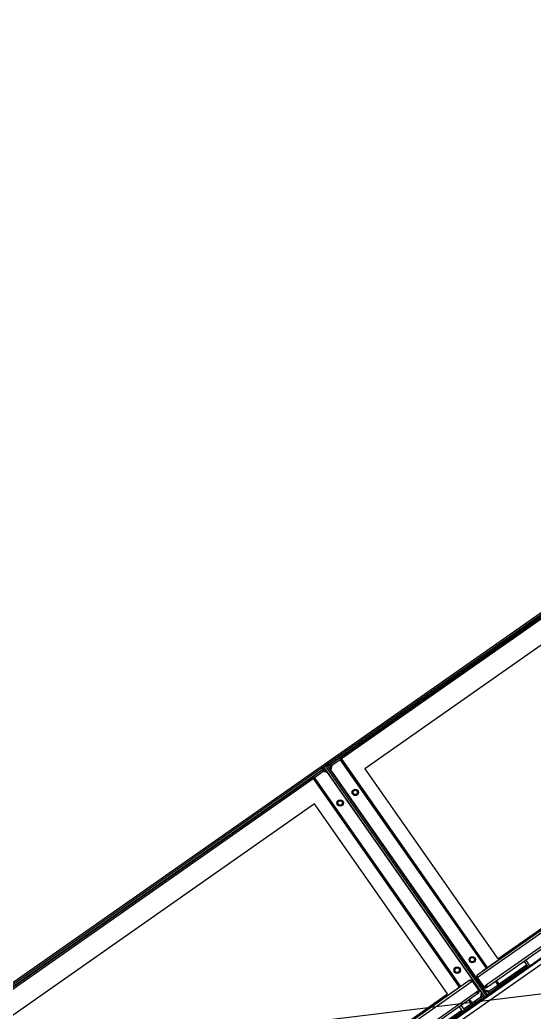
# Model space of a CAD drawing. Header units: millimetres. Extents: x 152904052 to 153933663, y 538271515 to 539240469.
# Drawn here: x 153465892 to 153466379, y 538580176 to 538581114 of the extents above; entities that cross this region are included whole.
import ezdxf

# ---------------------------------------------------------------- set-up
doc = ezdxf.new("R2010")
doc.units = ezdxf.units.MM
doc.layers.add('POWR', color=5, linetype='Continuous')
doc.layers.add('SCHM', color=9, linetype='Continuous')

msp = doc.modelspace()

# ---------------------------------------------------------------- linework, layer by layer
at = {"layer": 'POWR', "color": 7}
for p, q in [((153467081.4, 538581041.31), (153466180.33, 538580410.37)), ((153467082.32, 538581040), (153466181.25, 538580409.06)), ((153467080.5, 538581037.01), (153466184.68, 538580409.75)), ((153466194.65, 538580416.25), (153467071.15, 538581029.98)), ((153466196.46, 538580415.93), (153467070.83, 538581028.17)), ((153467072.18, 538581004.08), (153466218.63, 538580406.42)), ((153466325.01, 538580208.99), (153467221.16, 538580836.48)), ((153466325.52, 538580211.91), (153467218.24, 538580836.99)), ((153467225.2, 538580826), (153466333.48, 538580201.61)), ((153467226.34, 538580824.36), (153466334.63, 538580199.97)), ((153467214.87, 538580807.11), (153464552.63, 538578942.98)), ((153467217.22, 538580803.75), (153464554.98, 538578939.63)), ((153465908.45, 538579893.81), (153467206.81, 538580802.93)), ((153466194.57, 538580416.19), (153466186.63, 538580410.63)), ((153466187.35, 538580409.59), (153466195.3, 538580415.15)), ((153466194.57, 538580416.19), (153466194.65, 538580416.25)), ((153466194.65, 538580416.25), (153466195.34, 538580415.27)), ((153466195.38, 538580415.21), (153466195.3, 538580415.15)), ((153466195.3, 538580415.15), (153466333.58, 538580217.67)), ((153466195.34, 538580415.27), (153466196.46, 538580415.93)), ((153466195.38, 538580415.21), (153466196.36, 538580415.9)), ((153466196.46, 538580415.93), (153466195.4, 538580415.18)), ((153466333.66, 538580217.73), (153466195.4, 538580415.18)), ((153466334.72, 538580218.47), (153466196.46, 538580415.93)), ((153466180.33, 538580410.37), (153465279.27, 538579779.44)), ((153466181.25, 538580409.06), (153465280.18, 538579778.13)), ((153466179.43, 538580406.08), (153465283.61, 538579778.82)), ((153466178.11, 538580404.66), (153466170.16, 538580399.1)), ((153466182.28, 538580403.93), (153466178.11, 538580404.66)), ((153466178.35, 538580406.95), (153466181.29, 538580409.01)), ((153466180.75, 538580404.2), (153466179.43, 538580406.08)), ((153466180, 538580408.06), (153466181.31, 538580408.98)), ((153466332.28, 538580190.58), (153466180, 538580408.06)), ((153466181.25, 538580409.06), (153466180.33, 538580410.37)), ((153466181.29, 538580409.01), (153466181.25, 538580409.06)), ((153466181.29, 538580409.01), (153466184.23, 538580411.07)), ((153466181.29, 538580409.01), (153466181.31, 538580408.98)), ((153466182.62, 538580409.9), (153466181.31, 538580408.98)), ((153466333.59, 538580191.5), (153466181.31, 538580408.98)), ((153466334.9, 538580192.41), (153466182.62, 538580409.9)), ((153466184.68, 538580409.75), (153466186.11, 538580407.7)), ((153466186.63, 538580410.63), (153466185.89, 538580406.45)), ((153466185.89, 538580406.45), (153466186.62, 538580405.41)), ((153466187.35, 538580409.59), (153466186.62, 538580405.41)), ((153466332.57, 538580196.97), (153466186.62, 538580405.41)), ((153466218.63, 538580406.42), (153466344.46, 538580226.7)), ((153465293.59, 538579785.32), (153466170.08, 538580399.04)), ((153465295.4, 538579785), (153466169.76, 538580397.23)), ((153466169.76, 538580397.23), (153466170.77, 538580398.06)), ((153466170.82, 538580397.98), (153466169.76, 538580397.23)), ((153466169.76, 538580397.23), (153466308.02, 538580199.78)), ((153466170.81, 538580398), (153466169.82, 538580397.31)), ((153466170.08, 538580399.04), (153466170.16, 538580399.1)), ((153466170.77, 538580398.06), (153466170.08, 538580399.04)), ((153466170.89, 538580398.06), (153466170.81, 538580398)), ((153466170.82, 538580397.98), (153466309.08, 538580200.52)), ((153466170.89, 538580398.06), (153466178.83, 538580403.62)), ((153466309.17, 538580200.58), (153466170.89, 538580398.06)), ((153466183.01, 538580402.89), (153466178.83, 538580403.62)), ((153466183.01, 538580402.89), (153466182.28, 538580403.93)), ((153466183.01, 538580402.89), (153466328.96, 538580194.45)), ((153466171.12, 538580373.15), (153465317.56, 538579775.48)), ((153466296.95, 538580193.44), (153466171.12, 538580373.15)), ((153466344.46, 538580226.7), (153466388.21, 538580257.33)), ((153466374.14, 538580246.08), (153466374.2, 538580245.99)), ((153466376.42, 538580247.67), (153466376.47, 538580247.59)), ((153466360.5, 538580236.52), (153466360.56, 538580236.44)), ((153466363.67, 538580238.74), (153466363.73, 538580238.66)), ((153466369.27, 538580242.67), (153466369.33, 538580242.58)), ((153466349.39, 538580228.74), (153466349.44, 538580228.66)), ((153466351.59, 538580230.29), (153466351.65, 538580230.2)), ((153466352.56, 538580230.96), (153466352.62, 538580230.88)), ((153466355.47, 538580233), (153466355.53, 538580232.92)), ((153466356.53, 538580233.74), (153466356.59, 538580233.66)), ((153466332.67, 538580217.04), (153466332.73, 538580216.96)), ((153466334.37, 538580218.23), (153466334.43, 538580218.14)), ((153466336.64, 538580219.82), (153466336.7, 538580219.74)), ((153466340.61, 538580222.6), (153466340.67, 538580222.51)), ((153466342.68, 538580224.05), (153466342.74, 538580223.96)), ((153466343.79, 538580224.82), (153466343.84, 538580224.74)), ((153466372.45, 538580219.68), (153466345.5, 538580200.81)), ((153466371.71, 538580220.75), (153466345.82, 538580202.62)), ((153466369.27, 538580224.23), (153466372.91, 538580219.03)), ((153466370.91, 538580225.38), (153466374.55, 538580220.17)), ((153466325.01, 538580208.99), (153466331.26, 538580200.06)), ((153466329.5, 538580214.82), (153466329.56, 538580214.73)), ((153466330.6, 538580215.59), (153466330.66, 538580215.51)), ((153465423.94, 538579578.05), (153466320.09, 538580205.54)), ((153465424.46, 538579580.98), (153466317.17, 538580206.06)), ((153466305.97, 538580198.34), (153466306.03, 538580198.26)), ((153466308.25, 538580199.93), (153466308.3, 538580199.85)), ((153466313.12, 538580203.34), (153466313.17, 538580203.26)), ((153466320.09, 538580205.54), (153466326.35, 538580196.62)), ((153466331.26, 538580200.06), (153466333.48, 538580201.61)), ((153466334.05, 538580199.57), (153466332.9, 538580201.2)), ((153466333.42, 538580201.57), (153466334.57, 538580199.93)), ((153466333.48, 538580201.61), (153466334.63, 538580199.97)), ((153466334.57, 538580199.93), (153466334.05, 538580199.57)), ((153466334.63, 538580199.97), (153466334.57, 538580199.93)), ((153466344.69, 538580201.8), (153466336.75, 538580196.23)), ((153466337.48, 538580195.19), (153466345.42, 538580200.76)), ((153466342.24, 538580205.3), (153466344.69, 538580201.8)), ((153466344.76, 538580201.88), (153466342.32, 538580205.36)), ((153466345.82, 538580202.62), (153466343.38, 538580206.1)), ((153466344.69, 538580201.8), (153466344.77, 538580201.85)), ((153466344.76, 538580201.88), (153466345.82, 538580202.62)), ((153466344.77, 538580201.85), (153466345.53, 538580202.38)), ((153466345.82, 538580202.62), (153466344.82, 538580201.8)), ((153466345.5, 538580200.81), (153466344.82, 538580201.8)), ((153466345.5, 538580200.81), (153466345.42, 538580200.76)), ((153466324.13, 538580195.06), (153465432.41, 538579570.68)), ((153466325.28, 538580193.42), (153465433.56, 538579569.04)), ((153466056.79, 538580025.27), (153466296.95, 538580193.44)), ((153466328.23, 538580190.27), (153466320.28, 538580184.7)), ((153466326.35, 538580196.62), (153466324.13, 538580195.06)), ((153466324.13, 538580195.06), (153466325.28, 538580193.42)), ((153466324.19, 538580195.1), (153466325.33, 538580193.46)), ((153466325.86, 538580193.83), (153466324.71, 538580195.47)), ((153466325.33, 538580193.46), (153466325.28, 538580193.42)), ((153466325.86, 538580193.83), (153466325.33, 538580193.46)), ((153466326.38, 538580187.42), (153466328.96, 538580189.23)), ((153466328.23, 538580190.27), (153466328.96, 538580194.45)), ((153466329.69, 538580193.4), (153466328.96, 538580194.45)), ((153466328.96, 538580189.23), (153466329.69, 538580193.4)), ((153466330.97, 538580189.66), (153466329.42, 538580191.87)), ((153466332.57, 538580196.97), (153466333.3, 538580195.93)), ((153466332.57, 538580196.97), (153466336.75, 538580196.23)), ((153466333.3, 538580195.93), (153466337.48, 538580195.19)), ((153466334.55, 538580195.71), (153466336.21, 538580193.33)), ((153466283.81, 538580182.83), (153466283.87, 538580182.74)), ((153466286.09, 538580184.42), (153466286.14, 538580184.34)), ((153466290.19, 538580187.29), (153466290.24, 538580187.21)), ((153466308.04, 538580181.35), (153466311.16, 538580176.89)), ((153466309.68, 538580182.5), (153466312.8, 538580178.04)), ((153466319.12, 538580183.92), (153466312.11, 538580179.02)), ((153466312.94, 538580178.01), (153466326.38, 538580187.42)), ((153466316.68, 538580187.41), (153466319.12, 538580183.92)), ((153466317.75, 538580188.15), (153466320.18, 538580184.67)), ((153466320.28, 538580184.7), (153466317.83, 538580188.21)), ((153466319.12, 538580183.92), (153466320.18, 538580184.67)), ((153466320.24, 538580184.59), (153466319.12, 538580183.92)), ((153466320.2, 538580184.65), (153466319.22, 538580183.96)), ((153466320.2, 538580184.65), (153466320.28, 538580184.7)), ((153466320.24, 538580184.59), (153466320.93, 538580183.61)), ((153466326.38, 538580187.42), (153466326.84, 538580186.76)), ((153466310.48, 538580177.87), (153466293.07, 538580165.68)), ((153466311.22, 538580176.81), (153466293.81, 538580164.62)), ((153466311.16, 538580176.89), (153466312.8, 538580178.04)), ((153466312.94, 538580178.01), (153466313.4, 538580177.36))]:
    msp.add_line(p, q, dxfattribs=at)
for centre, radius in [((153466209.57, 538580383.97), 3), ((153466209.57, 538580383.97), 2.1), ((153466195.31, 538580373.99), 3), ((153466195.31, 538580373.99), 2.1), ((153466320.27, 538580225.87), 3), ((153466320.27, 538580225.87), 2.1), ((153466306.01, 538580215.89), 3), ((153466306.01, 538580215.89), 2.1)]:
    msp.add_circle(centre, radius, dxfattribs=at)
for centre, radius, start, end in [((153466326.73, 538580210.19), 2.1, 124.99999, 214.99999), ((153466318.37, 538580204.34), 2.1, 34.99999, 124.99999), ((153466332.9, 538580201.2), 2, 214.99999, 304.99999), ((153466324.71, 538580195.47), 2, 304.99999, 34.99999), ((153466312.88, 538580178.09), 2.1, 214.99999, 240.37693), ((153466312.88, 538580178.09), 0.1, 214.99999, 304.99999)]:
    msp.add_arc(centre, radius, start, end, dxfattribs=at)
for points, knots in [([(153466194.65, 538580416.25), (153466194.75, 538580416.29), (153466194.94, 538580416.39), (153466195.38, 538580416.33), (153466195.9, 538580416.17), (153466196.27, 538580416.01), (153466196.46, 538580415.93)], [0, 0, 0, 0, 0.237155, 0.492001, 0.746893, 1, 1, 1, 1]), ([(153466178.35, 538580406.95), (153466178.4, 538580406.92), (153466178.54, 538580406.84), (153466178.87, 538580406.57), (153466179.19, 538580406.29), (153466179.38, 538580406.12), (153466179.43, 538580406.08)], [0, 0, 0, 0, 0.1949935, 0.5385355, 0.8820774, 1, 1, 1, 1]), ([(153466179.43, 538580406.08), (153466179.64, 538580406.16), (153466180.03, 538580406.31), (153466180.52, 538580406.48), (153466180.87, 538580406.57), (153466181.04, 538580406.56), (153466181.08, 538580406.51), (153466181.09, 538580406.5)], [0, 0, 0, 0, 0.26101, 0.482061, 0.703095, 0.924129, 1, 1, 1, 1]), ([(153466183.71, 538580408.34), (153466183.7, 538580408.39), (153466183.69, 538580408.5), (153466183.89, 538580408.82), (153466184.18, 538580409.18), (153466184.46, 538580409.51), (153466184.63, 538580409.7), (153466184.68, 538580409.75)], [0, 0, 0, 0, 0.2610103, 0.482061, 0.703095, 0.924129, 1, 1, 1, 1]), ([(153466184.68, 538580409.75), (153466184.59, 538580409.96), (153466184.44, 538580410.35), (153466184.28, 538580410.8), (153466184.24, 538580410.99), (153466184.23, 538580411.07)], [0, 0, 0, 0, 0.407958, 0.75346, 1, 1, 1, 1]), ([(153466373.86, 538580245.87), (153466373.37, 538580245.53), (153466372.23, 538580244.73), (153466370.81, 538580243.74), (153466369.58, 538580242.88), (153466369.37, 538580242.73), (153466369.27, 538580242.67)], [0, 0, 0, 0, 0.19206, 0.446928, 0.736329, 1, 1, 1, 1]), ([(153466376.42, 538580247.67), (153466376.07, 538580247.43), (153466375.37, 538580246.93), (153466374.69, 538580246.46), (153466374.24, 538580246.14), (153466374.17, 538580246.1), (153466374.14, 538580246.08)], [0, 0, 0, 0, 0.281581, 0.574587, 0.7968, 1, 1, 1, 1]), ([(153466378.69, 538580249.26), (153466378.68, 538580249.25), (153466378.67, 538580249.24), (153466378.53, 538580249.15), (153466378.32, 538580249), (153466377.99, 538580248.77), (153466377.54, 538580248.45), (153466376.97, 538580248.06), (153466376.61, 538580247.8), (153466376.42, 538580247.67)], [0, 0, 0, 0, 0.141147, 0.263463, 0.373351, 0.478643, 0.62563, 0.795661, 1, 1, 1, 1]), ([(153466360.5, 538580236.52), (153466360.49, 538580236.51), (153466360.46, 538580236.5), (153466360.23, 538580236.33), (153466359.85, 538580236.07), (153466359.34, 538580235.71), (153466358.73, 538580235.28), (153466358.21, 538580234.92), (153466357.93, 538580234.72), (153466357.85, 538580234.67)], [0, 0, 0, 0, 0.190663, 0.352727, 0.496222, 0.633954, 0.779374, 0.943613, 1, 1, 1, 1]), ([(153466361.41, 538580237.16), (153466361.41, 538580237.16), (153466361.41, 538580237.16), (153466361.17, 538580236.99), (153466360.89, 538580236.79), (153466360.79, 538580236.72)], [0, 0, 0, 0, 0.389539, 0.778615, 1, 1, 1, 1]), ([(153466363.67, 538580238.74), (153466363.65, 538580238.73), (153466363.61, 538580238.7), (153466363.18, 538580238.4), (153466362.54, 538580237.95), (153466361.96, 538580237.54), (153466361.69, 538580237.36)], [0, 0, 0, 0, 0.30849, 0.571658, 0.805126, 1, 1, 1, 1]), ([(153466351.31, 538580230.09), (153466351.22, 538580230.02), (153466350.55, 538580229.55), (153466349.72, 538580228.97), (153466349.49, 538580228.81), (153466349.39, 538580228.74)], [0, 0, 0, 0, 0.077644, 0.56479, 1, 1, 1, 1]), ([(153466352.27, 538580230.76), (153466352.14, 538580230.67), (153466351.72, 538580230.38), (153466351.65, 538580230.32), (153466351.59, 538580230.29)], [0, 0, 0, 0, 0.335144, 1, 1, 1, 1]), ([(153466355.19, 538580232.8), (153466355.06, 538580232.71), (153466354.33, 538580232.2), (153466353.54, 538580231.65), (153466352.73, 538580231.08), (153466352.62, 538580231), (153466352.56, 538580230.96)], [0, 0, 0, 0, 0.079147, 0.459448, 0.74463, 1, 1, 1, 1]), ([(153466356.53, 538580233.74), (153466356.37, 538580233.63), (153466356.04, 538580233.4), (153466355.73, 538580233.18), (153466355.52, 538580233.03), (153466355.49, 538580233.01), (153466355.47, 538580233)], [0, 0, 0, 0, 0.2847571, 0.5800287, 0.8013748, 1, 1, 1, 1]), ([(153466357.57, 538580234.47), (153466357.57, 538580234.47), (153466357.57, 538580234.47), (153466357.51, 538580234.43), (153466357.41, 538580234.36), (153466357.28, 538580234.27), (153466357.11, 538580234.15), (153466356.93, 538580234.02), (153466356.73, 538580233.88), (153466356.6, 538580233.79), (153466356.53, 538580233.74)], [0, 0, 0, 0, 0.048564, 0.180372, 0.296888, 0.408877, 0.527506, 0.661824, 0.817994, 1, 1, 1, 1]), ([(153466332.39, 538580216.84), (153466332.25, 538580216.74), (153466331.84, 538580216.46), (153466331.76, 538580216.4), (153466331.71, 538580216.36)], [0, 0, 0, 0, 0.339644, 1, 1, 1, 1]), ([(153466334.08, 538580218.02), (153466333.91, 538580217.91), (153466333.4, 538580217.54), (153466332.86, 538580217.17), (153466332.73, 538580217.08), (153466332.67, 538580217.04)], [0, 0, 0, 0, 0.209302, 0.630398, 1, 1, 1, 1]), ([(153466336.64, 538580219.82), (153466336.3, 538580219.58), (153466335.6, 538580219.09), (153466334.92, 538580218.61), (153466334.47, 538580218.3), (153466334.4, 538580218.25), (153466334.37, 538580218.23)], [0, 0, 0, 0, 0.288034, 0.585696, 0.806215, 1, 1, 1, 1]), ([(153466338.92, 538580221.41), (153466338.91, 538580221.4), (153466338.9, 538580221.39), (153466338.76, 538580221.3), (153466338.54, 538580221.15), (153466338.25, 538580220.94), (153466337.89, 538580220.69), (153466337.5, 538580220.42), (153466337.07, 538580220.11), (153466336.79, 538580219.92), (153466336.64, 538580219.82)], [0, 0, 0, 0, 0.139289, 0.254745, 0.355218, 0.452418, 0.558229, 0.681516, 0.827711, 1, 1, 1, 1]), ([(153466340.61, 538580222.6), (153466340.6, 538580222.59), (153466340.58, 538580222.57), (153466340.34, 538580222.41), (153466339.96, 538580222.14), (153466339.55, 538580221.85), (153466339.29, 538580221.67), (153466339.2, 538580221.61)], [0, 0, 0, 0, 0.279915, 0.512422, 0.714966, 0.910685, 1, 1, 1, 1]), ([(153466341.52, 538580223.23), (153466341.53, 538580223.24), (153466341.54, 538580223.24), (153466341.3, 538580223.08), (153466341.1, 538580222.94), (153466340.93, 538580222.82), (153466340.9, 538580222.8)], [0, 0, 0, 0, 0.391607, 0.6852082, 0.9465346, 1, 1, 1, 1]), ([(153466342.68, 538580224.05), (153466342.66, 538580224.03), (153466342.62, 538580224), (153466342.32, 538580223.79), (153466341.95, 538580223.53), (153466341.81, 538580223.43)], [0, 0, 0, 0, 0.424287, 0.777643, 1, 1, 1, 1]), ([(153466343.79, 538580224.82), (153466343.76, 538580224.8), (153466343.71, 538580224.76), (153466343.41, 538580224.56), (153466343.06, 538580224.31), (153466342.97, 538580224.25)], [0, 0, 0, 0, 0.47251, 0.866574, 1, 1, 1, 1]), ([(153466325.01, 538580208.99), (153466325, 538580209.29), (153466324.97, 538580209.92), (153466324.99, 538580210.79), (153466325.14, 538580211.52), (153466325.4, 538580211.78), (153466325.52, 538580211.91)], [0, 0, 0, 0, 0.230728, 0.485563, 0.740459, 1, 1, 1, 1]), ([(153466330.32, 538580215.39), (153466330.18, 538580215.29), (153466329.66, 538580214.93), (153466329.57, 538580214.86), (153466329.5, 538580214.82)], [0, 0, 0, 0, 0.263131, 1, 1, 1, 1]), ([(153466331.42, 538580216.16), (153466331.26, 538580216.05), (153466330.77, 538580215.7), (153466330.67, 538580215.63), (153466330.6, 538580215.59)], [0, 0, 0, 0, 0.332212, 1, 1, 1, 1]), ([(153466305.97, 538580198.34), (153466305.52, 538580198.02), (153466304.6, 538580197.38), (153466303.96, 538580196.94), (153466303.7, 538580196.75), (153466303.72, 538580196.76), (153466303.72, 538580196.76)], [0, 0, 0, 0, 0.395312, 0.794296, 0.975528, 1, 1, 1, 1]), ([(153466308.25, 538580199.93), (153466308.24, 538580199.93), (153466308.23, 538580199.92), (153466308.09, 538580199.83), (153466307.88, 538580199.68), (153466307.58, 538580199.47), (153466307.23, 538580199.22), (153466306.83, 538580198.95), (153466306.4, 538580198.64), (153466306.12, 538580198.45), (153466305.97, 538580198.34)], [0, 0, 0, 0, 0.142267, 0.262446, 0.36816, 0.4692, 0.575829, 0.696408, 0.836596, 1, 1, 1, 1]), ([(153466313.12, 538580203.34), (153466313.09, 538580203.33), (153466313.05, 538580203.3), (153466312.63, 538580203.01), (153466311.95, 538580202.53), (153466311.03, 538580201.88), (153466309.92, 538580201.11), (153466309.06, 538580200.51), (153466308.61, 538580200.19), (153466308.53, 538580200.14)], [0, 0, 0, 0, 0.198163, 0.364733, 0.510871, 0.650835, 0.799277, 0.967754, 1, 1, 1, 1]), ([(153466345.82, 538580202.62), (153466345.83, 538580202.43), (153466345.85, 538580202.04), (153466345.83, 538580201.49), (153466345.74, 538580201.05), (153466345.58, 538580200.89), (153466345.5, 538580200.81)], [0, 0, 0, 0, 0.237155, 0.492001, 0.7468934, 1, 1, 1, 1]), ([(153466293.23, 538580189.42), (153466293.21, 538580189.4), (153466293.16, 538580189.37), (153466292.74, 538580189.08), (153466292.06, 538580188.6), (153466291.28, 538580188.05), (153466290.7, 538580187.65), (153466290.47, 538580187.49)], [0, 0, 0, 0, 0.261269, 0.485741, 0.685909, 0.877091, 1, 1, 1, 1]), ([(153466303.43, 538580196.56), (153466302.93, 538580196.21), (153466301.79, 538580195.42), (153466300.37, 538580194.42), (153466299.14, 538580193.55), (153466298.93, 538580193.41), (153466298.83, 538580193.34)], [0, 0, 0, 0, 0.195271, 0.450521, 0.738591, 1, 1, 1, 1]), ([(153466281.72, 538580181.36), (153466281.49, 538580181.2), (153466280.48, 538580180.49), (153466279.58, 538580179.86), (153466278.92, 538580179.4), (153466279, 538580179.45), (153466279.01, 538580179.46)], [0, 0, 0, 0, 0.14092, 0.59725, 0.917305, 1, 1, 1, 1]), ([(153466283.53, 538580182.63), (153466283.41, 538580182.54), (153466282.86, 538580182.16), (153466282.36, 538580181.81), (153466281.98, 538580181.54), (153466282.02, 538580181.57), (153466282.02, 538580181.57)], [0, 0, 0, 0, 0.125614, 0.598012, 0.928711, 1, 1, 1, 1]), ([(153466286.09, 538580184.42), (153466285.74, 538580184.18), (153466285.04, 538580183.68), (153466284.36, 538580183.21), (153466283.91, 538580182.89), (153466283.84, 538580182.85), (153466283.81, 538580182.83)], [0, 0, 0, 0, 0.2804326, 0.5725311, 0.7949866, 1, 1, 1, 1]), ([(153466288.36, 538580186.01), (153466288.35, 538580186), (153466288.34, 538580185.99), (153466288.2, 538580185.9), (153466287.99, 538580185.75), (153466287.67, 538580185.52), (153466287.21, 538580185.2), (153466286.64, 538580184.81), (153466286.28, 538580184.56), (153466286.09, 538580184.42)], [0, 0, 0, 0, 0.14279, 0.266012, 0.376154, 0.481211, 0.627493, 0.79667, 1, 1, 1, 1]), ([(153466290.19, 538580187.29), (153466290.17, 538580187.28), (153466290.15, 538580187.26), (153466289.91, 538580187.09), (153466289.52, 538580186.82), (153466289.08, 538580186.51), (153466288.76, 538580186.29), (153466288.65, 538580186.21)], [0, 0, 0, 0, 0.264279, 0.491968, 0.695305, 0.889347, 1, 1, 1, 1])]:
    msp.add_open_spline(points, degree=3, knots=knots, dxfattribs=at)
for points in [[(153466169.76, 538580397.23), (153466169.75, 538580397.43), (153466169.73, 538580397.84), (153466169.75, 538580398.38), (153466169.85, 538580398.81), (153466170, 538580398.96), (153466170.08, 538580399.04)], [(153466317.17, 538580206.06), (153466317.33, 538580206.13), (153466317.65, 538580206.28), (153466318.36, 538580206.19), (153466319.19, 538580205.92), (153466319.79, 538580205.67), (153466320.09, 538580205.54)], [(153466320.93, 538580183.61), (153466320.83, 538580183.56), (153466320.63, 538580183.47), (153466320.19, 538580183.53), (153466319.68, 538580183.69), (153466319.3, 538580183.85), (153466319.12, 538580183.92)]]:
    msp.add_open_spline(points, degree=3, dxfattribs=at)
at = {"layer": 'SCHM'}
msp.add_lwpolyline([(153436402.5, 538589589.5), (153437311.5, 538586639.51), (153440093.5, 538583972.51), (153445260.51, 538580965.52), (153454289.51, 538579092.53), (153460138.51, 538579433.54), (153467139.51, 538580285.55), (153471897.5, 538583044.55), (153474644.5, 538585391.56), (153477152.5, 538588096.56), (153480138.49, 538591359.56)], dxfattribs=at)

doc.saveas('drawing.dxf')
